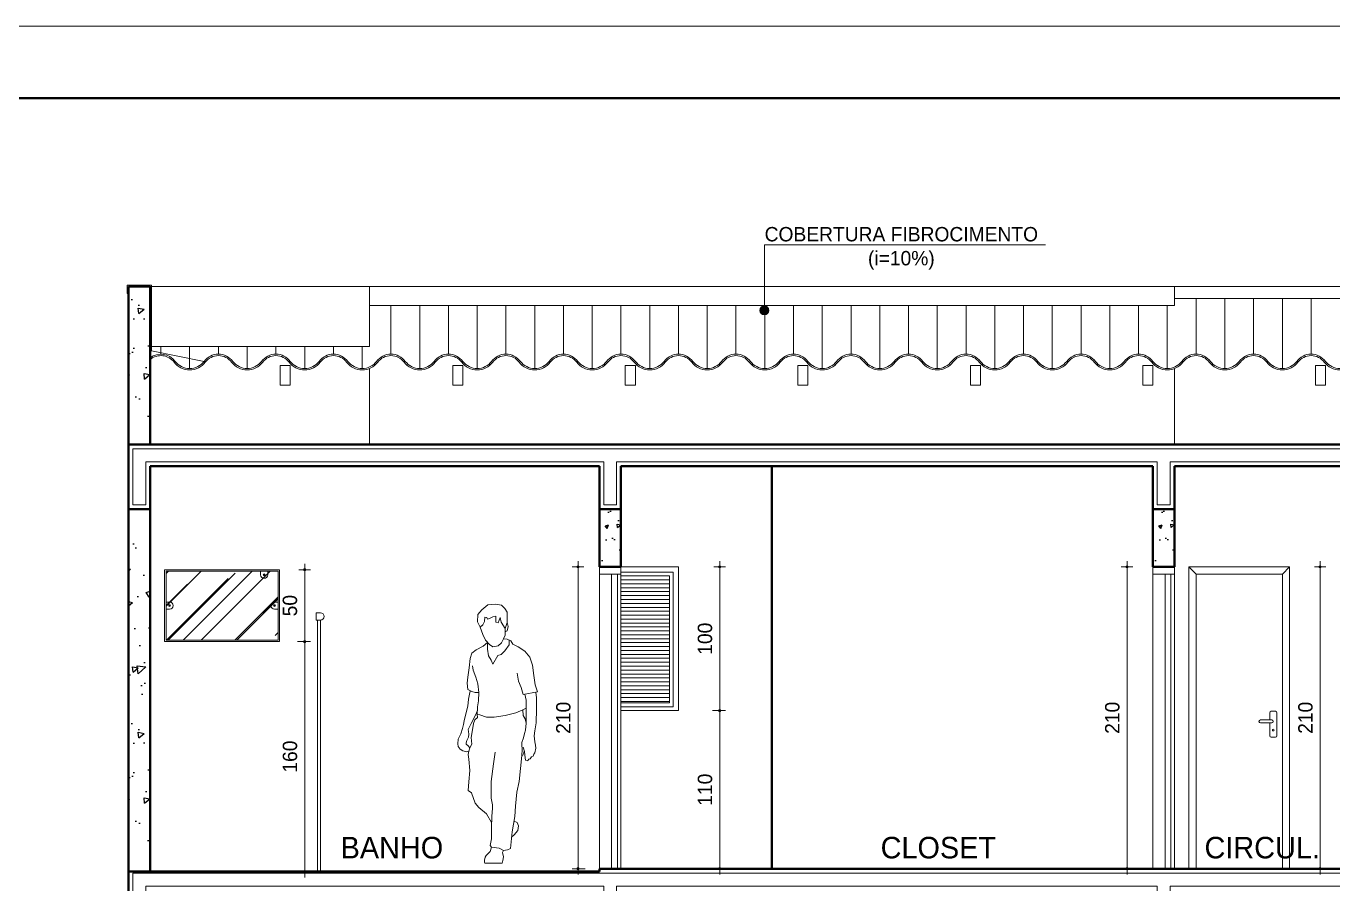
# Model space of a CAD drawing. Header units: millimetres. Extents: x 13204 to 24802, y 21209 to 40694.
# Drawn here: x 15141 to 16050, y 30058 to 30655 of the extents above; entities that cross this region are included whole.
import ezdxf

# ---------------------------------------------------------------- set-up
doc = ezdxf.new("R2010")
doc.units = ezdxf.units.MM
for name, color, linetype, lineweight in [('COTAS', 30, 'Continuous', 5), ('Esquadrias', 2, 'Continuous', 20), ('Hachura', 8, 'Continuous', 0), ('Layout', 6, 'Continuous', 15), ('Louças', 150, 'Continuous', 15), ('Meia Parede', 11, 'Continuous', 40), ('Moveis', 6, 'Continuous', 13), ('PAREDE', 1, 'Continuous', 40), ('Paredes', 1, 'Continuous', 40), ('PISO', 5, 'Continuous', 5), ('TEXTO', 4, 'Continuous', 5), ('Veiculos e pessoas', 245, 'Continuous', 0)]:
    doc.layers.add(name, color=color, linetype=linetype, lineweight=lineweight)
doc.layers.add('HACHURAS', color=8, linetype='Continuous')
doc.styles.add('LANA', font='stylu.ttf')
doc.dimstyles.new('COTA 50', dxfattribs={"dimscale": 0, "dimtxt": 10, "dimasz": 0.5, "dimexe": 1.25, "dimexo": 5, "dimgap": 5, "dimtad": 1, "dimdec": 0, "dimtxsty": 'LANA', "dimblk": 'cota', "dimcen": 2.5, "dimse2": 1, "dimclrd": 256, "dimclre": 256, "dimclrt": 256, "dimaunit": 1, "dimadec": 0, "dimazin": 0, "dimtfac": 1, "dimtdec": 0, "dimtmove": 0, "dimatfit": 3, "dimldrblk": 'DOTSMALL', "dimfxl": 5, "dimfxlon": 1, "dimtzin": 9, "dimlwd": -1, "dimlwe": -1, "dimarcsym": 0})

# ---------------------------------------------------------------- blocks, each defined once
blk = doc.blocks.new('TRINCOE')
at = {"layer": 'PISO'}
for p, q in [((6, 111.83), (6, 95.77)), ((7, 112.83), (10, 112.83)), ((11, 111.83), (11, 106.83)), ((8.5, 105.83), (8.5, 105.83)), ((9.5, 106.83), (17.5, 106.83)), ((9.5, 104.83), (17.5, 104.83)), ((11, 104.83), (11, 95.77)), ((18.5, 105.83), (18.5, 105.83)), ((7, 94.77), (10, 94.77))]:
    blk.add_line(p, q, dxfattribs=at)
blk.add_circle((8.5, 99.77), 0.621, dxfattribs=at)
for centre, start, end in [((7, 111.83), 90, 180), ((10, 111.83), 0, 90), ((9.5, 105.83), 90, 180), ((9.5, 105.83), 180, 270), ((17.5, 105.83), 0, 90), ((17.5, 105.83), 270, 0), ((7, 95.77), 180, 270), ((10, 95.77), 270, 0)]:
    blk.add_arc(centre, 1, start, end, dxfattribs=at)
blk = doc.blocks.new('A$C08246D74')
at = {"layer": 'PISO'}
for points in [[(120, 0, -0.5), (100, 0, 0.5), (80, 0, -0.5), (60, 0, 0.5), (40, 0, -0.5), (20, 0, 0.5), (0, 0)], [(120.8, -0.6, -0.5), (99.2, -0.6, 0.5), (80.8, -0.6, -0.5), (59.2, -0.6, 0.5), (40.8, -0.6, -0.5), (19.2, -0.6, 0.5), (0.8, -0.6, 0.5)]]:
    blk.add_lwpolyline(points, format="xyb", dxfattribs=at)
blk.add_lwpolyline([(7, -16.64), (7, -2.86), (0, -2.86), (0, -16.64), (7, -16.64)], dxfattribs=at)
blk = doc.blocks.new('Pes004')
at = {"layer": 'Veiculos e pessoas', "color": 8}
for points in [[(-22.9, 1649.1), (-32.4, 1640.7), (-52.6, 1677.7), (-49.3, 1728.2), (-22.3, 1760.7), (20.3, 1794.4), (72, 1800), (114.6, 1792.1), (139.3, 1769.7), (153.9, 1743.9), (153.9, 1673.2), (140.5, 1630.6), (113.5, 1675.4), (105.7, 1706.9), (98.9, 1687.8), (91.1, 1669.8), (75.4, 1675.4), (76.5, 1715.8), (55.1, 1712.5), (31.6, 1701.3), (18.1, 1695.6), (13.6, 1708), (0.1, 1710.2), (-3.2, 1678.8), (-13.3, 1657.5), (-32.4, 1640.7), (-14.5, 1590.2), (4.6, 1548.7), (31.6, 1519.5), (54, 1503.8), (92.2, 1510.5), (114.6, 1531.8), (129.2, 1558.8), (154.5, 1557.8), (181.2, 1544.4), (194.5, 1521.8), (230.4, 1503.2), (278.3, 1472.6), (312.9, 1431.4), (331.6, 1375.5), (339.6, 1303.6), (348.9, 1238.4), (365.5, 1190.1), (265, 1171.9), (253, 1221.1), (233.1, 1265), (225.1, 1320.9)], [(31.6, 1701.3), (31.6, 1701.3)], [(153.9, 1673.2), (162.9, 1645.2), (153.9, 1614.9), (141, 1607.6)], [(167.8, 1551.1), (167.8, 1517.8), (138.6, 1476.6), (113.3, 1450), (89.3, 1443.3), (56, 1382.1), (44, 1411.4), (25.4, 1440.7), (17.4, 1487.2), (18.1, 1534.1), (-13.2, 1507.2), (-61.1, 1483.2), (-90.4, 1459.3), (-102.4, 1422), (-109, 1356.8), (-118.4, 1291.7), (-122.4, 1251.7), (-119.7, 1207.8), (-91.7, 1191.9), (-67.8, 1185.2), (-42.5, 1185.2), (-49.1, 1246.4), (-62.5, 1293), (-81.1, 1340.9), (-86.4, 1370.2)], [(140.5, 1630.6), (141.6, 1584.6), (129.2, 1558.8)], [(46.6, 281.4), (11.8, 341.1), (-41.6, 386.1), (-68.3, 416.7), (-93.8, 488), (-115.5, 504.5), (-112.9, 564.4), (-104, 643.3), (-112.8, 721.1), (-116.9, 755.2), (-110.8, 778.4), (-125.2, 773.7), (-153.5, 780.7), (-171.4, 792.4), (-185.7, 810.6), (-187.6, 829.7), (-186.9, 861.3), (-167.3, 899.5), (-156.1, 935.6), (-149, 964.4), (-145, 988.3), (-134.3, 1028.2), (-119.7, 1090.8), (-113, 1138.7), (-107.7, 1174.6), (-102.1, 1194.7)], [(-42.5, 1185.2), (-43.8, 1128), (-50.5, 1085.4), (-53.1, 1033.5)], [(353.2, 1187.9), (357.7, 1148.8), (359.2, 1070.7), (355.5, 974.6), (348, 919.1), (342, 883.8), (347.2, 843.2), (352.5, 820.7), (353.8, 798.3), (347.8, 765.5), (340.7, 755.8), (335.5, 743.5), (323.5, 738.2), (314.6, 725.2), (305.6, 722.6), (299.3, 712.1), (292.9, 711.7), (281.4, 716.2), (278.4, 749.1), (275, 775.5), (265.3, 805.4)], [(286.3, 1077.4), (287.6, 1133.3), (278.8, 1174.8), (278.8, 1174.8)], [(-51.8, 1059.5), (-68.9, 1023.4), (-95.2, 970.9), (-115.5, 929.6), (-114, 914.6), (-112.5, 895.8), (-114.7, 875.5), (-126.8, 851.5), (-129.8, 835.7), (-129.9, 826.7), (-115.6, 815), (-104.2, 800.1), (-91.7, 827.4), (-96.2, 873.3), (-85.4, 926.1), (-78.4, 971), (-70.4, 996.3), (-50.5, 1010.9), (-53.1, 1033.5), (-34.5, 1030.9), (12.1, 1013.6), (65.3, 1013.6), (139.9, 1025.6), (215.8, 1044.2), (263.7, 1065.5), (286.3, 1077.4), (287.1, 1018.9), (286.3, 973.7), (282.6, 922.8), (275.9, 901), (268.3, 870.3), (257.8, 838), (257.1, 821.5), (258.2, 789.2), (256.7, 748.2), (237.4, 566.9), (222.1, 491.8), (213.2, 396.3), (209.1, 324.2), (188.5, 217.2), (177.8, 100.3), (156.4, 92.3), (129.6, 87.8), (122.1, 74), (128.8, 43.6), (124.5, 17.2), (120.4, 0), (70.3, 0), (0, 0), (-3.5, 6.6), (-3.3, 20.9), (2.9, 40.5), (8.2, 51.2), (35.9, 79.8), (44.8, 109.2), (99.3, 103.9), (129.6, 87.8)], [(263.7, 1065.5), (266.3, 1026.9), (279.7, 1002.9), (286.3, 973.7)], [(-110.8, 778.4), (-104.2, 800.1)], [(70.2, 770.8), (60.3, 690.3), (43.3, 566), (43.3, 450.2), (51.8, 405), (53.8, 379.5), (47.5, 326), (45.7, 244.8), (46.6, 167.2), (37.7, 120.8), (44.8, 109.2)], [(256.7, 748.2), (264.5, 751.1), (271.3, 764), (273.4, 780.6)], [(202.9, 292), (224.2, 282.3), (233.2, 259.1), (228.7, 227), (202.8, 194.9), (185.1, 179.7)]]:
    blk.add_lwpolyline(points, dxfattribs=at)
blk = doc.blocks.new('cota')
at = {"layer": 'COTAS'}
blk.add_hatch(color=256, dxfattribs=at).paths.add_polyline_path([(-1.6, 0, 1), (1.6, 0, 1)])
for points in [[(-1.6, 0), (-8, 0)], [(0, 1.6), (0, 8)], [(8, 0), (1.6, 0)], [(0, -8), (0, -1.6)]]:
    blk.add_lwpolyline(points, dxfattribs=at)
blk.add_circle((0, 0), 1.6, dxfattribs=at)
blk = doc.blocks.new('*D981')
at = {"layer": 'COTAS', "transparency": 16777216}
for p, q in [((15335.25, 30067.06), (15335.25, 30226.06)), ((15339.23, 30066.56), (15334, 30066.56))]:
    blk.add_line(p, q, dxfattribs=at)
at = {"layer": 'Defpoints', "color": 0, "transparency": 16777216}
for p in [(15317.78, 30226.56), (15335.25, 30226.56), (15344.23, 30066.56)]:
    blk.add_point(p, dxfattribs=at)
at = {"layer": 'COTAS', "transparency": 16777216, "xscale": 0.5, "yscale": 0.5, "zscale": 0.5}
for p, rotation in [((15335.25, 30226.56), 90), ((15335.25, 30066.56), 270)]:
    blk.add_blockref('cota', p, dxfattribs=dict(at, rotation=rotation))
at = {"layer": 'COTAS', "transparency": 16777216, "insert": (15325.03, 30146.56), "char_height": 10, "attachment_point": 5, "rotation": 90, "style": 'LANA'}
blk.add_mtext('160', dxfattribs=at)
blk = doc.blocks.new('_DotSmall')
at = {"layer": 'PAREDE', "color": 0, "const_width": 0.5}
blk.add_lwpolyline([(-0.0625, 0, 1), (0.0625, 0, 1)], format="xyb", close=True, dxfattribs=at)
blk = doc.blocks.new('*D982')
at = {"layer": 'COTAS', "transparency": 16777216}
for p, q in [((15335.25, 30227.06), (15335.25, 30276.06)), ((15330.25, 30226.56), (15336.5, 30226.56))]:
    blk.add_line(p, q, dxfattribs=at)
at = {"layer": 'Defpoints', "color": 0, "transparency": 16777216}
for p in [(15317.78, 30276.56), (15335.25, 30276.56), (15317.78, 30226.56)]:
    blk.add_point(p, dxfattribs=at)
at = {"layer": 'COTAS', "transparency": 16777216, "xscale": 0.5, "yscale": 0.5, "zscale": 0.5}
for p, rotation in [((15335.25, 30276.56), 90), ((15335.25, 30226.56), 270)]:
    blk.add_blockref('cota', p, dxfattribs=dict(at, rotation=rotation))
at = {"layer": 'COTAS', "transparency": 16777216, "insert": (15325, 30251.56), "char_height": 10, "attachment_point": 5, "rotation": 90, "style": 'LANA'}
blk.add_mtext('50', dxfattribs=at)
blk = doc.blocks.new('*D983')
at = {"layer": 'COTAS', "transparency": 16777216}
for p, q in [((15525.37, 30069.06), (15525.37, 30278.06)), ((15530.37, 30068.56), (15524.12, 30068.56))]:
    blk.add_line(p, q, dxfattribs=at)
at = {"layer": 'Defpoints', "color": 0, "transparency": 16777216}
for p in [(15525.37, 30278.56), (15547.73, 30278.56), (15555.23, 30068.56)]:
    blk.add_point(p, dxfattribs=at)
at = {"layer": 'COTAS', "transparency": 16777216, "xscale": 0.5, "yscale": 0.5, "zscale": 0.5}
for p, rotation in [((15525.37, 30278.56), 90), ((15525.37, 30068.56), 270)]:
    blk.add_blockref('cota', p, dxfattribs=dict(at, rotation=rotation))
at = {"layer": 'COTAS', "transparency": 16777216, "insert": (15515.19, 30173.56), "char_height": 10, "attachment_point": 5, "rotation": 90, "style": 'LANA'}
blk.add_mtext('210', dxfattribs=at)
blk = doc.blocks.new('*D984')
at = {"layer": 'COTAS', "transparency": 16777216}
for p, q in [((15623.88, 30069.06), (15623.88, 30178.06)), ((15628.88, 30068.56), (15622.63, 30068.56))]:
    blk.add_line(p, q, dxfattribs=at)
at = {"layer": 'Defpoints', "color": 0, "transparency": 16777216}
for p in [(15595.23, 30178.56), (15623.88, 30178.56), (15660.23, 30068.56)]:
    blk.add_point(p, dxfattribs=at)
at = {"layer": 'COTAS', "transparency": 16777216, "xscale": 0.5, "yscale": 0.5, "zscale": 0.5}
for p, rotation in [((15623.88, 30178.56), 90), ((15623.88, 30068.56), 270)]:
    blk.add_blockref('cota', p, dxfattribs=dict(at, rotation=rotation))
at = {"layer": 'COTAS', "transparency": 16777216, "insert": (15613.7, 30123.56), "char_height": 10, "attachment_point": 5, "rotation": 90, "style": 'LANA'}
blk.add_mtext('110', dxfattribs=at)
blk = doc.blocks.new('*D985')
at = {"layer": 'COTAS', "transparency": 16777216}
for p, q in [((15623.88, 30179.06), (15623.88, 30278.06)), ((15618.88, 30178.56), (15625.13, 30178.56))]:
    blk.add_line(p, q, dxfattribs=at)
at = {"layer": 'Defpoints', "color": 0, "transparency": 16777216}
for p in [(15595.23, 30278.56), (15623.88, 30278.56), (15595.23, 30178.56)]:
    blk.add_point(p, dxfattribs=at)
at = {"layer": 'COTAS', "transparency": 16777216, "xscale": 0.5, "yscale": 0.5, "zscale": 0.5}
for p, rotation in [((15623.88, 30278.56), 90), ((15623.88, 30178.56), 270)]:
    blk.add_blockref('cota', p, dxfattribs=dict(at, rotation=rotation))
at = {"layer": 'COTAS', "transparency": 16777216, "insert": (15613.7, 30228.56), "char_height": 10, "attachment_point": 5, "rotation": 90, "style": 'LANA'}
blk.add_mtext('100', dxfattribs=at)
blk = doc.blocks.new('*D986')
at = {"layer": 'COTAS', "transparency": 16777216}
for p, q in [((15907.19, 30069.06), (15907.19, 30278.06)), ((15912.19, 30068.56), (15905.94, 30068.56))]:
    blk.add_line(p, q, dxfattribs=at)
at = {"layer": 'Defpoints', "color": 0, "transparency": 16777216}
for p in [(15907.19, 30278.56), (15932.73, 30278.56), (15925.23, 30068.56)]:
    blk.add_point(p, dxfattribs=at)
at = {"layer": 'COTAS', "transparency": 16777216, "xscale": 0.5, "yscale": 0.5, "zscale": 0.5}
for p, rotation in [((15907.19, 30278.56), 90), ((15907.19, 30068.56), 270)]:
    blk.add_blockref('cota', p, dxfattribs=dict(at, rotation=rotation))
at = {"layer": 'COTAS', "transparency": 16777216, "insert": (15897.01, 30173.56), "char_height": 10, "attachment_point": 5, "rotation": 90, "style": 'LANA'}
blk.add_mtext('210', dxfattribs=at)
blk = doc.blocks.new('*D987')
at = {"layer": 'COTAS', "transparency": 16777216}
for p, q in [((16041.52, 30069.06), (16041.52, 30278.06)), ((16036.52, 30068.56), (16042.77, 30068.56))]:
    blk.add_line(p, q, dxfattribs=at)
at = {"layer": 'Defpoints', "color": 0, "transparency": 16777216}
for p in [(16020.23, 30278.56), (16041.52, 30278.56), (16020.23, 30068.56)]:
    blk.add_point(p, dxfattribs=at)
at = {"layer": 'COTAS', "transparency": 16777216, "xscale": 0.5, "yscale": 0.5, "zscale": 0.5}
for p, rotation in [((16041.52, 30278.56), 90), ((16041.52, 30068.56), 270)]:
    blk.add_blockref('cota', p, dxfattribs=dict(at, rotation=rotation))
at = {"layer": 'COTAS', "transparency": 16777216, "insert": (16031.34, 30173.56), "char_height": 10, "attachment_point": 5, "rotation": 90, "style": 'LANA'}
blk.add_mtext('210', dxfattribs=at)

msp = doc.modelspace()

# ---------------------------------------------------------------- hatches: boundary and pattern name
at = {"layer": 'Hachura'}
h = msp.add_hatch(dxfattribs=at)
h.set_pattern_fill('_USER', color=256, scale=2.727273, style=0, pattern_type=0)
h.set_pattern_definition([(180, (15603.8672, 30100.382), (0, 2.727273), [])])
h.paths.add_polyline_path([(15555.23, 30184.02), (15555.23, 30272.2), (15588.87, 30272.2), (15588.87, 30184.02)])
at = {"layer": 'HACHURAS'}
h = msp.add_hatch(dxfattribs=at)
h.set_pattern_fill('AR-CONC', color=256, scale=0.25, angle=90, style=0)
h.set_pattern_definition([(40, (15227.78, 30363.564), (-3.985, 45.546), [4.763, -52.388]), (95, (15227.78, 30363.564), (47.764, -8.81), [3.81, -41.91]), (349.55, (15227.448, 30367.36), (43.78, 36.736), [4.048, -44.523]), (43.816, (15240.48, 30363.564), (-10.51, 67.77), [7.144, -78.581]), (353.364, (15239.604, 30369.21), (61.856, 59.35), [6.07, -66.784]), (98.816, (15240.48, 30363.564), (61.856, 59.35), [5.715, -62.865]), (69, (15237.305, 30369.914), (-25.566, 37.904), [4.763, -52.388]), (124, (15237.305, 30369.914), (46.047, 15.45), [3.81, -41.91]), (18.55, (15235.174, 30373.072), (20.48, 53.354), [4.047, -44.522]), (52.5, (15227.78, 30363.564), (21.1388, 0.7722), [0, -41.402, 0, -42.545, 0, -42.0688]), (82.5, (15227.78, 30363.564), (25.045, 16.705), [0, -24.257, 0, -40.4495, 0, -16.0337]), (122.5, (15227.78, 30349.403), (-1.4322, 33.8976), [0, -15.875, 0, -49.53, 0, -65.7225]), (132.5, (15227.78, 30343.053), (6.3566, 37.032), [0, -20.6375, 0, -32.893, 0, -46.6725])])
h.paths.add_polyline_path([(15227.78, 30473.56), (15212.78, 30473.56), (15212.78, 30363.56), (15227.78, 30363.56)])
h = msp.add_hatch(dxfattribs=at)
h.set_pattern_fill('AR-CONC', color=256, scale=0.25, angle=90, style=0)
h.set_pattern_definition([(40, (15227.78, 30068.564), (-3.985, 45.546), [4.7625, -52.3875]), (95, (15227.78, 30068.564), (47.764, -8.811), [3.81, -41.91]), (349.55, (15227.448, 30072.36), (43.779, 36.736), [4.0475, -44.5225]), (43.816, (15240.48, 30068.564), (-10.51, 67.77), [7.144, -78.581]), (353.364, (15239.604, 30074.21), (61.856, 59.351), [6.071, -66.784]), (98.816, (15240.48, 30068.564), (61.856, 59.351), [5.715, -62.865]), (69, (15237.305, 30074.914), (-25.5664, 37.904), [4.7625, -52.3875]), (124, (15237.305, 30074.914), (46.047, 15.4505), [3.81, -41.91]), (18.549, (15235.174, 30078.072), (20.481, 53.354), [4.0475, -44.5225]), (52.5, (15227.78, 30068.564), (21.1388, 0.7722), [0, -41.402, 0, -42.545, 0, -42.0688]), (82.5, (15227.78, 30068.564), (25.0451, 16.705), [0, -24.257, 0, -40.4495, 0, -16.0337]), (122.5, (15227.78, 30054.403), (-1.4322, 33.8976), [0, -15.875, 0, -49.53, 0, -65.7225]), (132.5, (15227.78, 30048.053), (6.3566, 37.0323), [0, -20.6375, 0, -32.893, 0, -46.6725])])
h.paths.add_polyline_path([(15212.78, 30318.56), (15227.78, 30318.56), (15227.78, 30068.56), (15212.78, 30068.56)])
h = msp.add_hatch(dxfattribs=at)
h.set_pattern_fill('AR-CONC', color=256, scale=0.15, angle=90, style=0)
h.set_pattern_definition([(40, (15555.23, 30278.564), (-2.391, 27.328), [2.857, -31.433]), (95, (15555.23, 30278.564), (28.658, -5.286), [2.286, -25.146]), (349.55, (15555.032, 30280.84), (26.268, 22.041), [2.429, -26.713]), (43.82, (15562.85, 30278.564), (-6.306, 40.662), [4.286, -47.149]), (353.36, (15562.325, 30281.952), (37.114, 35.61), [3.643, -40.07]), (98.82, (15562.85, 30278.564), (37.114, 35.61), [3.429, -37.719]), (69, (15560.946, 30282.374), (-15.34, 22.742), [2.857, -31.433]), (124, (15560.946, 30282.374), (27.628, 9.27), [2.286, -25.146]), (18.55, (15559.668, 30284.27), (12.288, 32.012), [2.428, -26.713]), (52.5, (15555.231, 30278.564), (12.6833, 0.4633), [0, -24.8412, 0, -25.527, 0, -25.2413]), (82.5, (15555.231, 30278.564), (15.027, 10.023), [0, -14.5542, 0, -24.2697, 0, -9.6202]), (122.5, (15555.231, 30270.067), (-0.8593, 20.3386), [0, -9.525, 0, -29.718, 0, -39.4335]), (132.5, (15555.23, 30266.257), (3.814, 22.2194), [0, -12.3825, 0, -19.7358, 0, -28.0035])])
h.paths.add_polyline_path([(15555.23, 30318.56), (15540.23, 30318.56), (15540.23, 30278.56), (15555.23, 30278.56)])
h = msp.add_hatch(dxfattribs=at)
h.set_pattern_fill('AR-CONC', color=256, scale=0.15, angle=90, style=0)
h.set_pattern_definition([(40, (15940.23, 30278.564), (-2.391, 27.328), [2.857, -31.433]), (95, (15940.23, 30278.564), (28.658, -5.286), [2.286, -25.146]), (349.55, (15940.032, 30280.84), (26.268, 22.041), [2.429, -26.713]), (43.82, (15947.85, 30278.564), (-6.306, 40.662), [4.286, -47.149]), (353.36, (15947.325, 30281.952), (37.114, 35.61), [3.643, -40.07]), (98.82, (15947.85, 30278.564), (37.114, 35.61), [3.429, -37.719]), (69, (15945.946, 30282.374), (-15.34, 22.742), [2.857, -31.433]), (124, (15945.946, 30282.374), (27.628, 9.27), [2.286, -25.146]), (18.55, (15944.668, 30284.27), (12.288, 32.012), [2.428, -26.713]), (52.5, (15940.231, 30278.564), (12.6833, 0.4633), [0, -24.8412, 0, -25.527, 0, -25.2413]), (82.5, (15940.231, 30278.564), (15.027, 10.023), [0, -14.5542, 0, -24.2697, 0, -9.6202]), (122.5, (15940.231, 30270.067), (-0.8593, 20.3386), [0, -9.525, 0, -29.718, 0, -39.4335]), (132.5, (15940.23, 30266.257), (3.814, 22.2194), [0, -12.3825, 0, -19.7358, 0, -28.0035])])
h.paths.add_polyline_path([(15925.23, 30278.56), (15940.23, 30278.56), (15940.23, 30318.56), (15925.23, 30318.56)])
h = msp.add_hatch(dxfattribs=at)
h.set_pattern_fill('AR-RROOF', color=256, angle=45, style=0)
h.set_pattern_definition([(45, (-48387.59, 16124.36), (21.552615, 57.473639), [381, -50.8, 127, -25.4]), (45, (-48372.682, 16157.228), (-41.847994, 5.926969), [76.2, -8.382, 152.4, -19.05]), (45, (-48393.876, 16148.607), (81.3611205, 105.428207), [203.2, -35.56, 101.6, -25.4])])
h.paths.add_polyline_path([(15238.78, 30275.56), (15316.78, 30275.56), (15316.78, 30227.56), (15238.78, 30227.56)])
at = {"layer": 'TEXTO'}
h = msp.add_hatch(color=256, dxfattribs=at)
edge = h.paths.add_edge_path()
edge.add_arc((15654.95, 30456.93), 3.23, 0, 360)

# ---------------------------------------------------------------- linework, layer by layer
at = {"layer": 'Esquadrias'}
for p, q in [((15227.78, 30473.56), (15380.23, 30473.56)), ((15380.23, 30460.19), (15380.23, 30473.56)), ((15380.23, 30363.56), (15380.23, 30416.41)), ((15548.73, 30273.56), (15548.73, 30068.56)), ((15552.73, 30273.56), (15552.73, 30068.56)), ((15933.73, 30273.56), (15933.73, 30068.56)), ((15937.73, 30273.56), (15937.73, 30068.56))]:
    msp.add_line(p, q, dxfattribs=at)
for points in [[(15555.23, 30278.56), (15555.23, 30273.56), (15540.23, 30273.56), (15540.23, 30278.56)], [(15940.23, 30278.56), (15940.23, 30273.56), (15925.23, 30273.56), (15925.23, 30278.56)]]:
    msp.add_lwpolyline(points, dxfattribs=at)
at = {"layer": 'Hachura'}
for p, q in [((15395.23, 30426.45), (15395.23, 30460.19)), ((15415.23, 30416.45), (15415.23, 30460.19)), ((15435.23, 30426.45), (15435.23, 30460.19)), ((15455.23, 30416.45), (15455.23, 30460.19)), ((15475.23, 30426.45), (15475.23, 30460.19)), ((15495.23, 30416.45), (15495.23, 30460.19)), ((15515.23, 30426.45), (15515.23, 30460.19)), ((15535.23, 30416.45), (15535.23, 30460.19)), ((15555.23, 30426.45), (15555.23, 30460.19)), ((15575.23, 30416.45), (15575.23, 30460.19)), ((15595.23, 30426.45), (15595.23, 30460.19)), ((15615.23, 30416.45), (15615.23, 30460.19)), ((15635.23, 30426.45), (15635.23, 30460.19)), ((15655.23, 30416.45), (15655.23, 30460.19)), ((15675.23, 30426.45), (15675.23, 30460.19)), ((15695.23, 30416.45), (15695.23, 30460.19)), ((15715.23, 30426.45), (15715.23, 30460.19)), ((15735.23, 30416.45), (15735.23, 30460.19)), ((15755.23, 30426.45), (15755.23, 30460.19)), ((15775.23, 30416.45), (15775.23, 30460.19)), ((15795.23, 30426.45), (15795.23, 30460.19)), ((15815.23, 30416.45), (15815.23, 30460.19)), ((15835.23, 30426.45), (15835.23, 30460.19)), ((15855.23, 30416.45), (15855.23, 30460.19)), ((15875.23, 30426.45), (15875.23, 30460.19)), ((15895.23, 30416.45), (15895.23, 30460.19)), ((15915.23, 30426.45), (15915.23, 30460.19)), ((15935.23, 30416.45), (15935.23, 30460.19)), ((15955.23, 30426.45), (15955.23, 30465.19)), ((15975.23, 30416.45), (15975.23, 30465.19)), ((15995.23, 30426.45), (15995.23, 30465.19)), ((16015.23, 30416.45), (16015.23, 30465.19)), ((16035.23, 30426.45), (16035.23, 30465.19)), ((15235.23, 30426.45), (15235.23, 30431.69)), ((15255.23, 30416.45), (15255.23, 30431.69)), ((15275.23, 30426.45), (15275.23, 30431.69)), ((15295.23, 30416.45), (15295.23, 30431.69)), ((15315.23, 30426.45), (15315.23, 30431.69)), ((15335.23, 30416.45), (15335.23, 30431.69)), ((15355.23, 30426.45), (15355.23, 30431.69)), ((15375.23, 30416.45), (15375.23, 30431.69)), ((15555.23, 30274.93), (15591.59, 30274.93)), ((15591.59, 30274.93), (15562.96, 30274.93)), ((15591.59, 30181.29), (15591.59, 30274.93)), ((15591.59, 30181.29), (15555.23, 30181.29)), ((15591.59, 30181.29), (15555.23, 30181.29))]:
    msp.add_line(p, q, dxfattribs=at)
for points in [[(15588.87, 30184.02), (15588.87, 30272.2), (15555.23, 30272.2)], [(15555.23, 30184.02), (15588.87, 30184.02)]]:
    msp.add_lwpolyline(points, dxfattribs=at)
at = {"layer": 'Louças'}
for p, q in [((15940.23, 30473.56), (15380.23, 30473.56)), ((15940.23, 30465.19), (15940.23, 30473.56)), ((15940.23, 30363.56), (15940.23, 30416.41))]:
    msp.add_line(p, q, dxfattribs=at)
at = {"layer": 'Meia Parede'}
msp.add_line((15660.23, 30068.56), (15660.23, 30348.56), dxfattribs=at)
at = {"layer": 'Moveis'}
for p, q in [((15940.23, 30473.56), (16060.23, 30473.56)), ((15950.23, 30278.56), (15950.23, 30068.56)), ((16020.23, 30278.56), (15950.23, 30278.56)), ((16020.23, 30278.56), (16020.23, 30068.56)), ((15540.23, 30273.56), (15540.23, 30068.56)), ((15555.23, 30273.56), (15555.23, 30068.56)), ((15925.23, 30273.56), (15925.23, 30068.56)), ((15940.23, 30273.56), (15940.23, 30068.56))]:
    msp.add_line(p, q, dxfattribs=at)
msp.add_lwpolyline([(15237.78, 30276.56), (15317.78, 30276.56), (15317.78, 30226.56), (15237.78, 30226.56), (15237.78, 30276.56)], dxfattribs=at)
at = {"layer": 'Paredes'}
for p, q in [((21256.85, 30604.49), (13252.5, 30604.49)), ((15212.78, 30363.56), (15212.78, 30473.56)), ((15227.78, 30473.56), (15212.78, 30473.56)), ((15227.78, 30363.56), (15227.78, 30473.56)), ((15212.78, 30363.56), (15212.78, 30068.56)), ((16515.23, 30363.56), (15212.78, 30363.56)), ((16540.23, 30363.56), (15212.78, 30363.56)), ((15227.78, 30348.56), (15227.78, 30066.56)), ((15540.23, 30348.56), (15227.78, 30348.56)), ((15540.23, 30348.56), (15540.23, 30278.56)), ((15555.23, 30348.56), (15555.23, 30278.56)), ((15925.23, 30348.56), (15555.23, 30348.56)), ((15925.23, 30348.56), (15925.23, 30278.56)), ((15940.23, 30348.56), (15940.23, 30278.56)), ((16060.23, 30348.56), (15940.23, 30348.56)), ((15227.78, 30318.56), (15212.78, 30318.56)), ((15555.23, 30318.56), (15540.23, 30318.56)), ((15940.23, 30318.56), (15925.23, 30318.56)), ((15540.23, 30278.56), (15555.23, 30278.56)), ((15925.23, 30278.56), (15940.23, 30278.56)), ((15212.78, 30068.56), (15212.78, 29773.56)), ((15212.78, 30066.56), (15540.23, 30066.56)), ((16075.23, 30068.56), (15540.23, 30068.56)), ((15540.23, 30068.56), (16075.23, 30068.56)), ((15540.23, 30066.56), (15540.23, 30068.56))]:
    msp.add_line(p, q, dxfattribs=at)
at = {"layer": 'PISO'}
for p, q in [((15940.23, 30460.19), (15380.23, 30460.19)), ((15380.23, 30460.19), (15380.23, 30431.69)), ((16060.23, 30465.19), (15940.23, 30465.19)), ((15940.23, 30465.19), (15940.23, 30460.19)), ((15380.23, 30431.69), (15227.78, 30431.69)), ((15304.56, 30275.56), (15304.56, 30273.06)), ((15309.56, 30275.56), (15304.56, 30275.56)), ((15309.56, 30275.56), (15309.56, 30273.06)), ((15595.23, 30278.56), (15555.23, 30278.56)), ((15595.23, 30178.56), (15595.23, 30278.56)), ((15955.23, 30273.56), (15950.23, 30278.56)), ((16015.23, 30273.56), (16020.23, 30278.56)), ((15955.23, 30273.56), (15955.23, 30068.56)), ((16015.23, 30273.56), (15955.23, 30273.56)), ((16015.23, 30273.56), (16015.23, 30068.56)), ((15238.78, 30254.06), (15241.28, 30254.06)), ((15238.78, 30249.06), (15238.78, 30254.06)), ((15238.78, 30249.06), (15241.28, 30249.06)), ((15316.78, 30254.06), (15314.28, 30254.06)), ((15316.78, 30249.06), (15314.28, 30249.06)), ((15316.78, 30249.06), (15316.78, 30254.06)), ((15343.23, 30246.56), (15346.23, 30246.56)), ((15343.23, 30246.56), (15343.23, 30241.56)), ((15343.23, 30241.56), (15346.23, 30241.56)), ((15344.23, 30241.56), (15344.23, 30066.56)), ((15346.23, 30241.56), (15346.23, 30066.56)), ((15562.96, 30181.29), (15555.23, 30181.29)), ((15595.23, 30178.56), (15555.23, 30178.56))]:
    msp.add_line(p, q, dxfattribs=at)
for points in [[(15212.78, 30468.56), (15211.78, 30468.56), (15211.78, 30474.56), (15228.78, 30474.56), (15228.78, 30428.74), (15265.23, 30421.45)], [(15318.23, 30404.8), (15318.23, 30418.59), (15325.23, 30418.59), (15325.23, 30404.8), (15318.23, 30404.8)], [(16512.23, 30351.56), (16512.23, 30321.56), (16503.23, 30321.56), (16503.23, 30351.56), (16072.23, 30351.56), (16072.23, 30321.56), (16063.23, 30321.56), (16063.23, 30351.56), (15937.23, 30351.56), (15937.23, 30321.56), (15928.23, 30321.56), (15928.23, 30351.56), (15552.23, 30351.56), (15552.23, 30321.56), (15543.23, 30321.56), (15543.23, 30351.56), (15224.78, 30351.56), (15224.78, 30321.56), (15215.78, 30321.56), (15215.78, 30360.56), (16538.34, 30360.56), (16538.34, 30351.56), (16512.23, 30351.56)], [(15238.78, 30275.56), (15316.78, 30275.56), (15316.78, 30227.56), (15238.78, 30227.56), (15238.78, 30275.56)], [(15562.96, 30181.29), (15555.23, 30181.29)]]:
    msp.add_lwpolyline(points, dxfattribs=at)
for points in [[(15227.78, 30423.98, -0.412785), (15245.23, 30421.45, 0.5), (15265.23, 30421.45, -0.5), (15285.23, 30421.45, 0.5), (15305.23, 30421.45, -0.5), (15325.23, 30421.45)], [(15227.78, 30422.71, -0.4323), (15244.43, 30420.85, 0.5), (15266.03, 30420.85, -0.5), (15284.43, 30420.85, 0.5), (15306.03, 30420.85, -0.5), (15324.43, 30420.85)]]:
    msp.add_lwpolyline(points, format="xyb", dxfattribs=at)
msp.add_lwpolyline([(16512.23, 30065.56), (16512.23, 30026.56), (16503.23, 30026.56), (16503.23, 30056.56), (16072.23, 30056.56), (16072.23, 30026.56), (16063.23, 30026.56), (16063.23, 30056.56), (15937.23, 30056.56), (15937.23, 30026.56), (15928.23, 30026.56), (15928.23, 30056.56), (15552.23, 30056.56), (15552.23, 30026.56), (15543.23, 30026.56), (15543.23, 30056.56), (15224.78, 30056.56), (15224.78, 30026.56), (15215.78, 30026.56), (15215.78, 30065.56)], close=True, dxfattribs=at)
for centre, radius in [((15307.06, 30273.06), 0.647), ((15307.06, 30273.06), 0.347), ((15241.28, 30251.56), 0.647), ((15241.28, 30251.56), 0.347), ((15314.28, 30251.56), 0.647), ((15314.28, 30251.56), 0.347)]:
    msp.add_circle(centre, radius, dxfattribs=at)
for centre, start, end in [((15307.06, 30273.06), 180, 0), ((15241.28, 30251.56), 270, 90), ((15314.28, 30251.56), 90, 270), ((15346.23, 30244.06), 270, 90)]:
    msp.add_arc(centre, 2.5, start, end, dxfattribs=at)
at = {"layer": 'TEXTO'}
for p, q in [((21305.52, 30654.6), (13203.83, 30654.6)), ((15654.95, 30456.93), (15654.95, 30502.54)), ((15654.95, 30502.54), (15850.41, 30502.54))]:
    msp.add_line(p, q, dxfattribs=at)
msp.add_circle((15654.95, 30456.93), 3.23, dxfattribs=at)

# ---------------------------------------------------------------- block references
at = {"layer": 'Layout', "color": 1, "xscale": 0.1, "yscale": 0.1, "zscale": 0.1}
msp.add_blockref('Pes004', (15460.59, 30072.57), dxfattribs=at)
at = {"layer": 'PISO', "xscale": -1}
for p in [(15445.23, 30421.45), (15565.23, 30421.45), (15685.23, 30421.45), (15805.23, 30421.45), (15925.23, 30421.45), (16045.23, 30421.45), (16165.23, 30421.45)]:
    msp.add_blockref('A$C08246D74', p, dxfattribs=at)
at = {"layer": 'PISO', "extrusion": (0, 0, -1), "zscale": -1}
msp.add_blockref('TRINCOE', (-16017.44, 30065.24), dxfattribs=at)

# ---------------------------------------------------------------- texts
at = {"layer": 'TEXTO', "attachment_point": 5, "style": 'LANA'}
for s, insert, char_height, width in [('COBERTURA FIBROCIMENTO (i=10%)', (15750.23, 30500.06), 10, 217.6331), ('BANHO', (15395.91, 30083.16), 15, 175.9752), ('CLOSET', (15775.96, 30083.16), 15, 175.9752), ('CIRCUL.', (16001.23, 30083.16), 15, 175.9752)]:
    msp.add_mtext(s, dxfattribs=dict(at, insert=insert, char_height=char_height, width=width))

# ---------------------------------------------------------------- dimensions: what is measured, and where the dimension line sits
at = {"layer": 'COTAS'}
for base, p1, p2, override, picture, middle in [((15335.25, 30276.56), (15317.78, 30226.56), (15317.78, 30276.56), {"dimscale": 1, "dimtmove": 1, "dimarcsym": 2}, '*D982', (15325, 30251.56)), ((15525.37, 30278.56), (15555.23, 30068.56), (15547.73, 30278.56), {"dimscale": 1, "dimarcsym": 2}, '*D983', (15515.19, 30173.56)), ((15623.88, 30278.56), (15595.23, 30178.56), (15595.23, 30278.56), {"dimscale": 1, "dimtmove": 1, "dimarcsym": 2}, '*D985', (15613.7, 30228.56)), ((15907.19, 30278.56), (15925.23, 30068.56), (15932.73, 30278.56), {"dimscale": 1, "dimarcsym": 2}, '*D986', (15897.01, 30173.56)), ((16041.52, 30278.56), (16020.23, 30068.56), (16020.23, 30278.56), {"dimscale": 1, "dimarcsym": 2}, '*D987', (16031.34, 30173.56)), ((15335.25, 30226.56), (15344.23, 30066.56), (15317.78, 30226.56), {"dimscale": 1, "dimarcsym": 2}, '*D981', (15325.03, 30146.56)), ((15623.88, 30178.56), (15660.23, 30068.56), (15595.23, 30178.56), {"dimscale": 1, "dimarcsym": 2}, '*D984', (15613.7, 30123.56))]:
    dim = msp.add_linear_dim(base=base, p1=p1, p2=p2, angle=90, dimstyle='COTA 50', override=override, dxfattribs=at)
    dim.commit()
    dim.dimension.update_dxf_attribs({"geometry": picture, "text_midpoint": middle})

doc.saveas('drawing.dxf')
